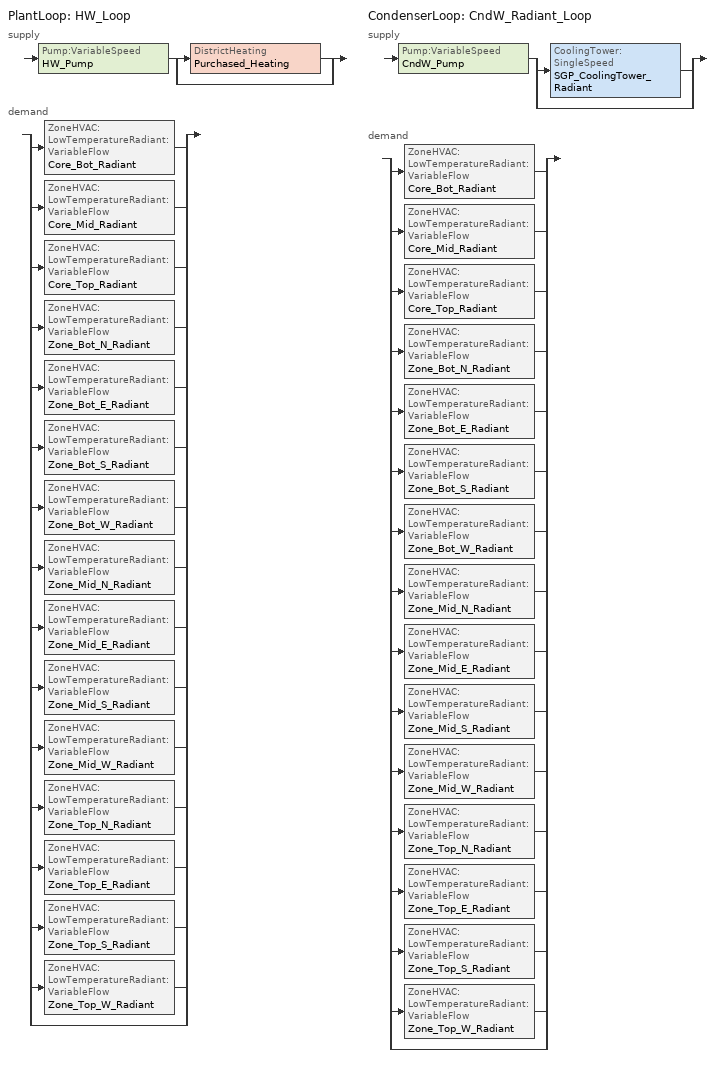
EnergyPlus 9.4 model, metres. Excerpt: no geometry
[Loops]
PlantLoop 'HW_Loop'
 supply: Pump:VariableSpeed 'HW_Pump' > split
  | DistrictHeating 'Purchased_Heating'
  | bypass
 demand: split
  | ZoneHVAC:LowTemperatureRadiant:VariableFlow 'Core_Bot_Radiant'
  | ZoneHVAC:LowTemperatureRadiant:VariableFlow 'Core_Mid_Radiant'
  | ZoneHVAC:LowTemperatureRadiant:VariableFlow 'Core_Top_Radiant'
  | ZoneHVAC:LowTemperatureRadiant:VariableFlow 'Zone_Bot_N_Radiant'
  | ZoneHVAC:LowTemperatureRadiant:VariableFlow 'Zone_Bot_E_Radiant'
  | ZoneHVAC:LowTemperatureRadiant:VariableFlow 'Zone_Bot_S_Radiant'
  | ZoneHVAC:LowTemperatureRadiant:VariableFlow 'Zone_Bot_W_Radiant'
  | ZoneHVAC:LowTemperatureRadiant:VariableFlow 'Zone_Mid_N_Radiant'
  | ZoneHVAC:LowTemperatureRadiant:VariableFlow 'Zone_Mid_E_Radiant'
  | ZoneHVAC:LowTemperatureRadiant:VariableFlow 'Zone_Mid_S_Radiant'
  | ZoneHVAC:LowTemperatureRadiant:VariableFlow 'Zone_Mid_W_Radiant'
  | ZoneHVAC:LowTemperatureRadiant:VariableFlow 'Zone_Top_N_Radiant'
  | ZoneHVAC:LowTemperatureRadiant:VariableFlow 'Zone_Top_E_Radiant'
  | ZoneHVAC:LowTemperatureRadiant:VariableFlow 'Zone_Top_S_Radiant'
  | ZoneHVAC:LowTemperatureRadiant:VariableFlow 'Zone_Top_W_Radiant'
  | bypass
CondenserLoop 'CndW_Radiant_Loop'
 supply: Pump:VariableSpeed 'CndW_Pump' > split
  | CoolingTower:SingleSpeed 'SGP_CoolingTower_Radiant'
  | bypass
 demand: split
  | ZoneHVAC:LowTemperatureRadiant:VariableFlow 'Core_Bot_Radiant'
  | ZoneHVAC:LowTemperatureRadiant:VariableFlow 'Core_Mid_Radiant'
  | ZoneHVAC:LowTemperatureRadiant:VariableFlow 'Core_Top_Radiant'
  | ZoneHVAC:LowTemperatureRadiant:VariableFlow 'Zone_Bot_N_Radiant'
  | ZoneHVAC:LowTemperatureRadiant:VariableFlow 'Zone_Bot_E_Radiant'
  | ZoneHVAC:LowTemperatureRadiant:VariableFlow 'Zone_Bot_S_Radiant'
  | ZoneHVAC:LowTemperatureRadiant:VariableFlow 'Zone_Bot_W_Radiant'
  | ZoneHVAC:LowTemperatureRadiant:VariableFlow 'Zone_Mid_N_Radiant'
  | ZoneHVAC:LowTemperatureRadiant:VariableFlow 'Zone_Mid_E_Radiant'
  | ZoneHVAC:LowTemperatureRadiant:VariableFlow 'Zone_Mid_S_Radiant'
  | ZoneHVAC:LowTemperatureRadiant:VariableFlow 'Zone_Mid_W_Radiant'
  | ZoneHVAC:LowTemperatureRadiant:VariableFlow 'Zone_Top_N_Radiant'
  | ZoneHVAC:LowTemperatureRadiant:VariableFlow 'Zone_Top_E_Radiant'
  | ZoneHVAC:LowTemperatureRadiant:VariableFlow 'Zone_Top_S_Radiant'
  | ZoneHVAC:LowTemperatureRadiant:VariableFlow 'Zone_Top_W_Radiant'
  | bypass
[SizingPeriod:DesignDay] Day of Month=21; Day Type=SummerDesignDay; Maximum Dry-Bulb Temperature {C}=33.3; Daily Dry-Bulb Temperature Range {deltaC}=5.5; Dry-Bulb Temperature Range Modifier Type=DefaultMultipliers; Humidity Condition Type=Wetbulb; Wetbulb or DewPoint at Maximum Dry-Bulb {C}=27.8; Barometric Pressure {Pa}=101133; Wind Speed {m/s}=4.1; Wind Direction {deg}=30; Rain Indicator=No; Snow Indicator=No; Daylight Saving Time Indicator=No; Solar Model Indicator=ASHRAEtau; ASHRAE Clear Sky Optical Depth for Beam Irradiance (taub)=0.494; ASHRAE Clear Sky Optical Depth for Diffuse Irradiance (taud)=2.03
Name | Month
SGP_Design_Day_Oct | 10
SGP_Design_Day_Dec | 12
[Shading:Overhang] Height above Window or Door {m}=0; Tilt Angle from Window/Door {deg}=90; Left extension from Window/Door Width {m}=0; Right extension from Window/Door Width {m}=0; Depth {m}=0.6
Name | Window or Door
Zone_Bot_N_Wall_N_Shade | Zone_Bot_N_Wall_N_Window
Zone_Bot_E_Wall_E_Shade | Zone_Bot_E_Wall_E_Window
Zone_Bot_S_Wall_S_Shade | Zone_Bot_S_Wall_S_Window
Zone_Bot_W_Wall_W_Shade | Zone_Bot_W_Wall_W_Window
Zone_Mid_N_Wall_N_Shade | Zone_Mid_N_Wall_N_Window
Zone_Mid_E_Wall_E_Shade | Zone_Mid_E_Wall_E_Window
Zone_Mid_S_Wall_S_Shade | Zone_Mid_S_Wall_S_Window
Zone_Mid_W_Wall_W_Shade | Zone_Mid_W_Wall_W_Window
Zone_Top_N_Wall_N_Shade | Zone_Top_N_Wall_N_Window
Zone_Top_E_Wall_E_Shade | Zone_Top_E_Wall_E_Window
Zone_Top_S_Wall_S_Shade | Zone_Top_S_Wall_S_Window
Zone_Top_W_Wall_W_Shade | Zone_Top_W_Wall_W_Window
[DesignSpecification:OutdoorAir] Outdoor Air Method=Maximum; Outdoor Air Flow per Person {m3/s-person}=0.0055; Outdoor Air Flow per Zone Floor Area {m3/s-m2}=6e-04; Outdoor Air Flow per Zone {m3/s}=0
SZ_DSOA_Core_Bot; SZ_DSOA_Core_Mid; SZ_DSOA_Core_Top; SZ_DSOA_Zone_Bot_N; SZ_DSOA_Zone_Bot_E; SZ_DSOA_Zone_Bot_S; SZ_DSOA_Zone_Bot_W; SZ_DSOA_Zone_Mid_N; SZ_DSOA_Zone_Mid_E; SZ_DSOA_Zone_Mid_S; SZ_DSOA_Zone_Mid_W; SZ_DSOA_Zone_Top_N; SZ_DSOA_Zone_Top_E; SZ_DSOA_Zone_Top_S; SZ_DSOA_Zone_Top_W
[Sizing:Zone] Zone Cooling Design Supply Air Temperature Input Method=SupplyAirTemperature; Zone Cooling Design Supply Air Temperature {C}=12.8; Zone Heating Design Supply Air Temperature Input Method=SupplyAirTemperature; Zone Heating Design Supply Air Temperature {C}=40; Zone Heating Design Supply Air Humidity Ratio {kgWater/kgDryAir}=0.008; Zone Heating Sizing Factor=0; Zone Cooling Sizing Factor=1.1; Cooling Design Air Flow Method=DesignDay; Cooling Design Air Flow Rate {m3/s}=0; Cooling Minimum Air Flow {m3/s}=0; Cooling Minimum Air Flow Fraction=0; Heating Design Air Flow Method=DesignDay; Heating Design Air Flow Rate {m3/s}=0; Account for Dedicated Outdoor Air System=No; Dedicated Outdoor Air System Control Strategy=NeutralSupplyAir; Dedicated Outdoor Air Low Setpoint Temperature for Design {C}=autosize; Dedicated Outdoor Air High Setpoint Temperature for Design {C}=autosize
Name | Zone Cooling Design Supply Air Humidity Ratio {kgWater/kgDryAir} | Design Specification Outdoor Air Object
Core_Bot | 0.0085 | SZ_DSOA_Core_Bot
Core_Mid | 0.0085 | SZ_DSOA_Core_Mid
Core_Top | 0.0085 | SZ_DSOA_Core_Top
Zone_Bot_N | 0.008 | SZ_DSOA_Zone_Bot_N
Zone_Bot_E | 0.008 | SZ_DSOA_Zone_Bot_E
Zone_Bot_S | 0.008 | SZ_DSOA_Zone_Bot_S
Zone_Bot_W | 0.008 | SZ_DSOA_Zone_Bot_W
Zone_Mid_N | 0.008 | SZ_DSOA_Zone_Mid_N
Zone_Mid_E | 0.008 | SZ_DSOA_Zone_Mid_E
Zone_Mid_S | 0.008 | SZ_DSOA_Zone_Mid_S
Zone_Mid_W | 0.008 | SZ_DSOA_Zone_Mid_W
Zone_Top_N | 0.008 | SZ_DSOA_Zone_Top_N
Zone_Top_E | 0.008 | SZ_DSOA_Zone_Top_E
Zone_Top_S | 0.008 | SZ_DSOA_Zone_Top_S
Zone_Top_W | 0.008 | SZ_DSOA_Zone_Top_W
[Sizing:Plant]
Name | Loop Type | Design Loop Exit Temperature {C} | Loop Design Temperature Difference {deltaC}
CndW_Radiant_Loop | Cooling | 6.7 | 5
HW_Loop | Heating | 60 | 10
[ZoneControl:Thermostat] Control Type Schedule=Sch_Zone_Thermostat_Control_Type
Name | Zone or ZoneList | Control 1
Core_Bot_Thermostat | Core_Bot | Core_Bot_SPSched
Core_Mid_Thermostat | Core_Mid | Core_Mid_SPSched
Core_Top_Thermostat | Core_Top | Core_Top_SPSched
Zone_Bot_N_Thermostat | Zone_Bot_N | Zone_Bot_N_SPSched
Zone_Bot_E_Thermostat | Zone_Bot_E | Zone_Bot_E_SPSched
Zone_Bot_S_Thermostat | Zone_Bot_S | Zone_Bot_S_SPSched
Zone_Bot_W_Thermostat | Zone_Bot_W | Zone_Bot_W_SPSched
Zone_Mid_N_Thermostat | Zone_Mid_N | Zone_Mid_N_SPSched
Zone_Mid_E_Thermostat | Zone_Mid_E | Zone_Mid_E_SPSched
Zone_Mid_S_Thermostat | Zone_Mid_S | Zone_Mid_S_SPSched
Zone_Mid_W_Thermostat | Zone_Mid_W | Zone_Mid_W_SPSched
Zone_Top_N_Thermostat | Zone_Top_N | Zone_Top_N_SPSched
Zone_Top_E_Thermostat | Zone_Top_E | Zone_Top_E_SPSched
Zone_Top_S_Thermostat | Zone_Top_S | Zone_Top_S_SPSched
Zone_Top_W_Thermostat | Zone_Top_W | Zone_Top_W_SPSched
[ThermostatSetpoint:SingleCooling]
Name | Setpoint Temperature Schedule
Core_Bot_SPSched; Core_Mid_SPSched; Core_Top_SPSched | Sch_Zone_Cooling_Setpoint_Wo_Solar
Zone_Bot_N_SPSched; Zone_Bot_E_SPSched; Zone_Bot_S_SPSched; Zone_Bot_W_SPSched; Zone_Mid_N_SPSched; Zone_Mid_E_SPSched; Zone_Mid_S_SPSched; Zone_Mid_W_SPSched; Zone_Top_N_SPSched; Zone_Top_E_SPSched; Zone_Top_S_SPSched; Zone_Top_W_SPSched | Sch_Zone_Cooling_Setpoint_Solar
[ZoneHVAC:LowTemperatureRadiant:VariableFlow] Availability Schedule=Sch_Always_On; Fluid to Radiant Surface Heat Transfer Model=ConvectionOnly; Hydronic Tubing Inside Diameter {m}=0.013; Hydronic Tubing Outside Diameter {m}=0.016; Hydronic Tubing Length {m}=autosize; Hydronic Tubing Conductivity {W/m-K}=0.35; Temperature Control Type=MeanAirTemperature; Setpoint Control Type=HalfFlowPower; Heating Design Capacity Method=HeatingDesignCapacity; Heating Design Capacity {W}=Autosize; Fraction of Autosized Heating Design Capacity=1; Maximum Hot Water Flow {m3/s}=Autosize; Heating Control Throttling Range {deltaC}=0.5; Cooling Design Capacity Method=CoolingDesignCapacity; Cooling Design Capacity {W}=Autosize; Maximum Cold Water Flow {m3/s}=Autosize; Cooling Control Throttling Range {deltaC}=0.5; Condensation Control Type=Off; Condensation Control Dewpoint Offset {C}=1; Number of Circuits=OnePerSurface; Circuit Length {m}=106.7
Name | Zone | Surface Name or Radiant Surface Group | Heating Control Temperature Schedule | Cooling Control Temperature Schedule
Core_Bot_Radiant | Core_Bot | Core_Bot_Radiant_Floor | Sch_Zone_RadiantHeating_Setpoint_Core | Sch_Zone_RadiantCooling_Setpoint_Core
Core_Mid_Radiant | Core_Mid | Core_Mid_Radiant_Floor | Sch_Zone_RadiantHeating_Setpoint_Core | Sch_Zone_RadiantCooling_Setpoint_Core
Core_Top_Radiant | Core_Top | Core_Top_Radiant_Floor | Sch_Zone_RadiantHeating_Setpoint_Core | Sch_Zone_RadiantCooling_Setpoint_Core
Zone_Bot_N_Radiant | Zone_Bot_N | Zone_Bot_N_Radiant_Floor | Sch_Zone_RadiantHeating_Setpoint_Perimeter | Sch_Zone_RadiantCooling_Setpoint_Perimeter
Zone_Bot_E_Radiant | Zone_Bot_E | Zone_Bot_E_Radiant_Floor | Sch_Zone_RadiantHeating_Setpoint_Perimeter | Sch_Zone_RadiantCooling_Setpoint_Perimeter
Zone_Bot_S_Radiant | Zone_Bot_S | Zone_Bot_S_Radiant_Floor | Sch_Zone_RadiantHeating_Setpoint_Perimeter | Sch_Zone_RadiantCooling_Setpoint_Perimeter
Zone_Bot_W_Radiant | Zone_Bot_W | Zone_Bot_W_Radiant_Floor | Sch_Zone_RadiantHeating_Setpoint_Perimeter | Sch_Zone_RadiantCooling_Setpoint_Perimeter
Zone_Mid_N_Radiant | Zone_Mid_N | Zone_Mid_N_Radiant_Floor | Sch_Zone_RadiantHeating_Setpoint_Perimeter | Sch_Zone_RadiantCooling_Setpoint_Perimeter
Zone_Mid_E_Radiant | Zone_Mid_E | Zone_Mid_E_Radiant_Floor | Sch_Zone_RadiantHeating_Setpoint_Perimeter | Sch_Zone_RadiantCooling_Setpoint_Perimeter
Zone_Mid_S_Radiant | Zone_Mid_S | Zone_Mid_S_Radiant_Floor | Sch_Zone_RadiantHeating_Setpoint_Perimeter | Sch_Zone_RadiantCooling_Setpoint_Perimeter
Zone_Mid_W_Radiant | Zone_Mid_W | Zone_Mid_W_Radiant_Floor | Sch_Zone_RadiantHeating_Setpoint_Perimeter | Sch_Zone_RadiantCooling_Setpoint_Perimeter
Zone_Top_N_Radiant | Zone_Top_N | Zone_Top_N_Radiant_Floor | Sch_Zone_RadiantHeating_Setpoint_Perimeter | Sch_Zone_RadiantCooling_Setpoint_Perimeter
Zone_Top_E_Radiant | Zone_Top_E | Zone_Top_E_Radiant_Floor | Sch_Zone_RadiantHeating_Setpoint_Perimeter | Sch_Zone_RadiantCooling_Setpoint_Perimeter
Zone_Top_S_Radiant | Zone_Top_S | Zone_Top_S_Radiant_Floor | Sch_Zone_RadiantHeating_Setpoint_Perimeter | Sch_Zone_RadiantCooling_Setpoint_Perimeter
Zone_Top_W_Radiant | Zone_Top_W | Zone_Top_W_Radiant_Floor | Sch_Zone_RadiantHeating_Setpoint_Perimeter | Sch_Zone_RadiantCooling_Setpoint_Perimeter
[ZoneHVAC:LowTemperatureRadiant:SurfaceGroup]
Core_Bot_Radiant_Floor: Surface 1=Ceiling-Core_Bot-AutoCreated; Flow Fraction for Surface 1=0.196; Surface 2=Core_Bot_Floor; Flow Fraction for Surface 2=0.412; Surface 3=Core_Bot_Floor_3; Flow Fraction for Surface 3=0.196; Surface 4=Core_Bot_Floor_4; Flow Fraction for Surface 4=0.196
Core_Mid_Radiant_Floor: Surface 1=Core_Mid_Floor; Flow Fraction for Surface 1=1
Core_Top_Radiant_Floor: Surface 1=Core_Top_Floor; Flow Fraction for Surface 1=1
Zone_Bot_N_Radiant_Floor: Surface 1=Zone_Bot_N_Floor; Flow Fraction for Surface 1=0.58; Surface 2=Ceiling-Zone_Bot_N-AutoCreated; Flow Fraction for Surface 2=0.42
Zone_Bot_E_Radiant_Floor: Surface 1=Zone_Bot_E_Floor; Flow Fraction for Surface 1=1
Zone_Bot_S_Radiant_Floor: Surface 1=Zone_Bot_S-AutoCreated; Flow Fraction for Surface 1=0.42; Surface 2=Zone_Bot_S_Floor; Flow Fraction for Surface 2=0.58
Zone_Bot_W_Radiant_Floor: Surface 1=Zone_Bot_W_Floor; Flow Fraction for Surface 1=1
Zone_Mid_N_Radiant_Floor: Surface 1=Zone_Mid_N_Floor; Flow Fraction for Surface 1=1
Zone_Mid_E_Radiant_Floor: Surface 1=Zone_Mid_E_Floor; Flow Fraction for Surface 1=1
Zone_Mid_S_Radiant_Floor: Surface 1=Zone_Mid_S_Floor; Flow Fraction for Surface 1=1
Zone_Mid_W_Radiant_Floor: Surface 1=Zone_Mid_W_Floor; Flow Fraction for Surface 1=1
Zone_Top_N_Radiant_Floor: Surface 1=Zone_Top_N_Floor; Flow Fraction for Surface 1=1
Zone_Top_E_Radiant_Floor: Surface 1=Zone_Top_E_Floor; Flow Fraction for Surface 1=1
Zone_Top_S_Radiant_Floor: Surface 1=Zone_Top_S_Floor; Flow Fraction for Surface 1=1
Zone_Top_W_Radiant_Floor: Surface 1=Zone_Top_W_Floor; Flow Fraction for Surface 1=1
[Zone equipment]
Core_Bot: Core_Bot_Radiant
Core_Mid: Core_Mid_Radiant
Core_Top: Core_Top_Radiant
Zone_Bot_N: Zone_Bot_N_Radiant
Zone_Bot_E: Zone_Bot_E_Radiant
Zone_Bot_S: Zone_Bot_S_Radiant
Zone_Bot_W: Zone_Bot_W_Radiant
Zone_Mid_N: Zone_Mid_N_Radiant
Zone_Mid_E: Zone_Mid_E_Radiant
Zone_Mid_S: Zone_Mid_S_Radiant
Zone_Mid_W: Zone_Mid_W_Radiant
Zone_Top_N: Zone_Top_N_Radiant
Zone_Top_E: Zone_Top_E_Radiant
Zone_Top_S: Zone_Top_S_Radiant
Zone_Top_W: Zone_Top_W_Radiant
[Fan:ZoneExhaust] Availability Schedule=Sch_ACMV; Fan Total Efficiency=0.65; Maximum Flow Rate {m3/s}=0.388889; System Availability Manager Coupling Mode=Coupled; Balanced Exhaust Fraction Schedule=Sch_Always_On
Name | Pressure Rise {Pa}
Bot_Toilet_Exhaust_Fan; Top_Toilet_Exhaust_Fan | 800
Mid_Toilet_Exhaust_Fan | 12000
[Pump:VariableSpeed] Design Power Consumption {W}=30000; Motor Efficiency=0.9; Fraction of Motor Inefficiencies to Fluid Stream=0; Coefficient 1 of the Part Load Performance Curve=0; Coefficient 2 of the Part Load Performance Curve=1; Coefficient 3 of the Part Load Performance Curve=0; Coefficient 4 of the Part Load Performance Curve=0; Design Minimum Flow Rate {m3/s}=0; Pump Control Type=Intermittent
Name | Design Maximum Flow Rate {m3/s} | Design Pump Head {Pa}
CndW_Pump | 0.06 | 350000
HW_Pump | Autosize | 2e+05
[DistrictHeating]
Purchased_Heating: Nominal Capacity {W}=1e+06
[CoolingTower:SingleSpeed]
SGP_CoolingTower_Radiant: Design Water Flow Rate {m3/s}=0.08; Design Air Flow Rate {m3/s}=52; Design Fan Power {W}=19600; Design U-Factor Times Area Value {W/K}=114900; Free Convection Regime Air Flow Rate {m3/s}=6.46; Free Convection Regime Air Flow Rate Sizing Factor=0.125; Free Convection Regime U-Factor Times Area Value {W/K}=11480; Free Convection U-Factor Times Area Value Sizing Factor=0.1; Performance Input Method=UFactorTimesAreaAndDesignWaterFlowRate; Heat Rejection Capacity and Nominal Capacity Sizing Ratio=1.25; Free Convection Nominal Capacity Sizing Factor=0.1; Design Inlet Air Dry-Bulb Temperature {C}=35; Design Inlet Air Wet-Bulb Temperature {C}=25.6; Design Approach Temperature {deltaC}=autosize; Design Range Temperature {deltaC}=autosize; Basin Heater Capacity {W/K}=0; Basin Heater Setpoint Temperature {C}=2; Evaporation Loss Factor {percent/K}=0.2; Drift Loss Percent {percent}=0.008; Blowdown Concentration Ratio=3; Capacity Control=FanCycling; Number of Cells=3; Cell Control=MinimalCell; Cell Minimum  Water Flow Rate Fraction=0.33; Cell Maximum Water Flow Rate Fraction=2.5; Sizing Factor=1
[PlantLoop]
HW_Loop: Fluid Type=Water; Plant Equipment Operation Scheme=HW_Loop_Operation_Scheme_List; Maximum Loop Temperature {C}=100; Minimum Loop Temperature {C}=10; Maximum Loop Flow Rate {m3/s}=Autosize; Minimum Loop Flow Rate {m3/s}=0; Plant Loop Volume {m3}=Autocalculate
[CondenserLoop]
CndW_Radiant_Loop: Fluid Type=Water; Condenser Equipment Operation Scheme=CndW_Loop_Operation_Scheme_List; Maximum Loop Temperature {C}=100; Minimum Loop Temperature {C}=10; Maximum Loop Flow Rate {m3/s}=0.06; Minimum Loop Flow Rate {m3/s}=0; Condenser Loop Volume {m3}=Autocalculate
[PlantEquipmentList]
HW_Equipment_List: Purchased_Heating
[CondenserEquipmentList]
CndW_Equipment_List: SGP_CoolingTower_Radiant
[PlantEquipmentOperation:CoolingLoad]
CndW_Operation_Scheme: Load Range 1 Lower Limit {W}=0; Load Range 1 Upper Limit {W}=1e+09; Range 1 Equipment List=CndW_Equipment_List
[PlantEquipmentOperation:HeatingLoad]
HW_Operation_Scheme: Load Range 1 Lower Limit {W}=0; Load Range 1 Upper Limit {W}=1e+06; Range 1 Equipment List=HW_Equipment_List
[PlantEquipmentOperationSchemes]
HW_Loop_Operation_Scheme_List: Control Scheme 1=HW_Operation_Scheme; Control Scheme 1 Schedule=Sch_Always_On
[CondenserEquipmentOperationSchemes]
CndW_Loop_Operation_Scheme_List: Control Scheme 1=CndW_Operation_Scheme; Control Scheme 1 Schedule=Sch_Always_On
[SetpointManager:Scheduled] Control Variable=Temperature
Name | Schedule | Setpoint Node or NodeList
CndW_Loop_Setpoint_Manager | Sch_CndW_Loop_Temp | CndW_Supply_Outlet_Node
HW_Loop_Setpoint_Manager | Sch_HW_Loop_Temp | HW_Supply_Outlet_Node
[Schedule:Compact]
Sch_Always_On: Through: 12/31, For: AllDays, Until: 24:00, 1
Sch_CndW_Loop_Temp: Through: 12/31, For: AllDays, Until: 24:00, 20
Sch_Zone_Cooling_Setpoint_Solar; Sch_Zone_Cooling_Setpoint_Wo_Solar; Sch_Zone_RadiantHeating_Setpoint_Core; Sch_Zone_RadiantHeating_Setpoint_Perimeter: Through: 12/31, For: AllDays, Until: 24:00, 28
Sch_Zone_Thermostat_Control_Type: Through: 12/31, For: AllDays, Until: 24:00, 2
Sch_ACMV: Through: 12/31, For: Weekdays, Until: 01:00, 0, Until: 02:00, 0, Until: 03:00, 0, Until: 04:00, 0, Until: 05:00, 0, Until: 06:00, 0, Until: 07:00, 0, Until: 08:00, 1, Until: 09:00, 1, Until: 10:00, 1, Until: 11:00, 1, Until: 12:00, 1, Until: 13:00, 1, Until: 14:00, 1, Until: 15:00, 1, Until: 16:00, 1, Until: 17:00, 1, Until: 18:00, 1, Until: 19:00, 0, Until: 20:00, 0, Until: 21:00, 0, Until: 22:00, 0, Until: 23:00, 0, Until: 24:00, 0, For: Saturday, Until: 01:00, 0, Until: 02:00, 0, Until: 03:00, 0, Until: 04:00, 0, Until: 05:00, 0, Until: 06:00, 0, Until: 07:00, 0, Until: 08:00, 1, Until: 09:00, 1, Until: 10:00, 1, Until: 11:00, 1, Until: 12:00, 1, Until: 13:00, 1, Until: 14:00, 0, Until: 15:00, 0, Until: 16:00, 0, Until: 17:00, 0, Until: 18:00, 0, Until: 19:00, 0, Until: 20:00, 0, Until: 21:00, 0, Until: 22:00, 0, Until: 23:00, 0, Until: 24:00, 0, For: Sunday Holiday, Until: 01:00, 0, Until: 02:00, 0, Until: 03:00, 0, Until: 04:00, 0, Until: 05:00, 0, Until: 06:00, 0, Until: 07:00, 0, Until: 08:00, 0, Until: 09:00, 0, Until: 10:00, 0, Until: 11:00, 0, Until: 12:00, 0, Until: 13:00, 0, Until: 14:00, 0, Until: 15:00, 0, Until: 16:00, 0, Until: 17:00, 0, Until: 18:00, 0, Until: 19:00, 0, Until: 20:00, 0, Until: 21:00, 0, Until: 22:00, 0, Until: 23:00, 0, Until: 24:00, 0, For: SummerDesignDay AllOtherDays, Until: 01:00, 0, Until: 02:00, 0, Until: 03:00, 0, Until: 04:00, 0, Until: 05:00, 0, Until: 06:00, 0, Until: 07:00, 0, Until: 08:00, 1, Until: 09:00, 1, Until: 10:00, 1, Until: 11:00, 1, Until: 12:00, 1, Until: 13:00, 1, Until: 14:00, 1, Until: 15:00, 1, Until: 16:00, 1, Until: 17:00, 1, Until: 18:00, 1, Until: 19:00, 0, Until: 20:00, 0, Until: 21:00, 0, Until: 22:00, 0, Until: 23:00, 0, Until: 24:00, 0
Sch_Zone_RadiantCooling_Setpoint_Core; Sch_Zone_RadiantCooling_Setpoint_Perimeter; Sch_HW_Loop_Temp: Through: 12/31, For: AllDays, Until: 24:00, 30
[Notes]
The Singapore benchmark model was developed in colloboration with Building
and Construction Authority (BCA), and BECA. This research was funded by the
Republic of Singapore's National Research Foundation through a grant to the
Berkeley Education Alliance for Research in Singapore (BEARS) for the
Singapore-Berkeley Building Efficiency and Sustainability in the Tropics.
A full description of the benchmark model and results can be found in
Duarte C, Raftery P, Schiavon S. April 2016. SinBerBEST Technology Energy
Assessment Results. Final report to SinBerBEST. Center for the Built Environment,
University of California, Berkeley, CA,  pp. 69.
All glass facade benchmark model
